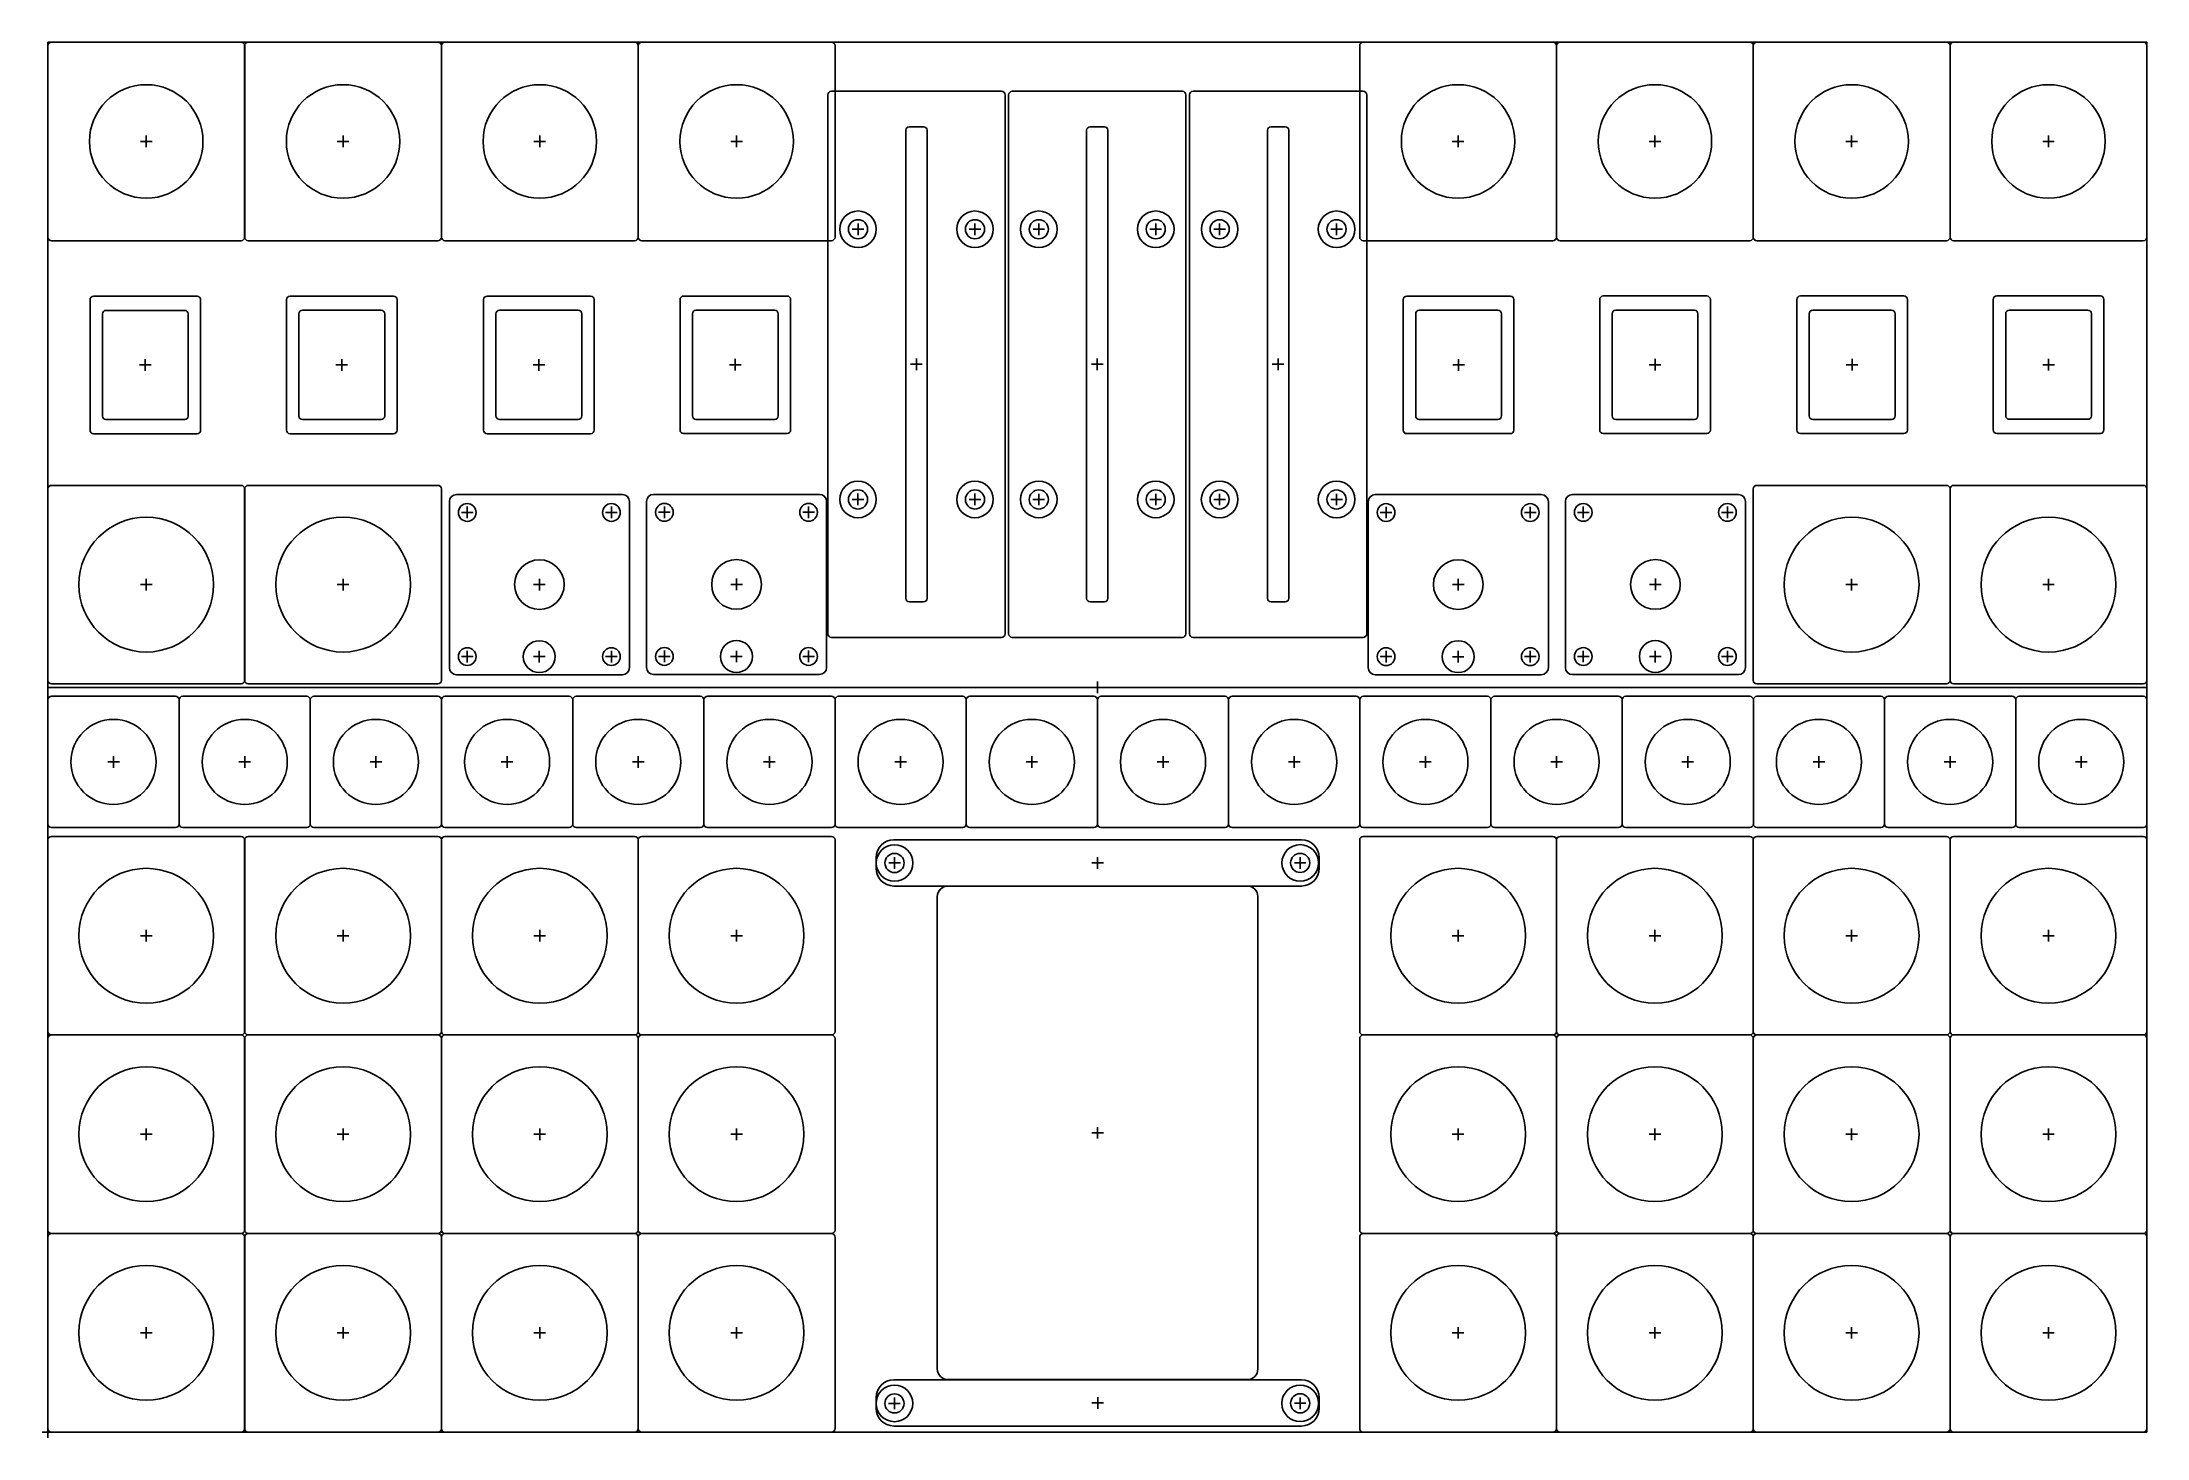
# Model space of a CAD drawing. Header units: millimetres. Extents: x -1 to 296, y -1 to 196.
import ezdxf

# ---------------------------------------------------------------- set-up
doc = ezdxf.new("R2010")
doc.units = ezdxf.units.MM
for name, color, linetype in [('Contour', 7, 'CONTINUOUS'), ('Engraving', 7, 'CONTINUOUS'), ('Reference_points', 1, 'CONTINUOUS')]:
    doc.layers.add(name, color=color, linetype=linetype)

msp = doc.modelspace()

# ---------------------------------------------------------------- linework, layer by layer
at = {"layer": 'Contour', "color": 7, "linetype": 'CONTINUOUS'}
for p, q in [((0, 0), (0, 196)), ((0, 196), (296, 196)), ((27.241, 195.995), (0.491, 195.995)), ((55, 195.995), (28.25, 195.995)), ((82.741, 195.995), (55.991, 195.995)), ((110.5, 195.995), (83.75, 195.995)), ((212.241, 195.995), (185.491, 195.995)), ((240, 195.995), (213.25, 195.995)), ((267.741, 195.995), (240.991, 195.995)), ((295.5, 195.995), (268.75, 195.995)), ((296, 196), (296, 0)), ((-0.009, 195.495), (-0.009, 168.495)), ((27.741, 168.495), (27.741, 195.495)), ((27.75, 195.495), (27.75, 168.495)), ((55.491, 195.495), (55.491, 168.495)), ((55.5, 168.495), (55.5, 195.495)), ((83.241, 168.495), (83.241, 195.495)), ((83.25, 195.495), (83.25, 168.495)), ((111, 168.495), (111, 195.495)), ((184.991, 195.495), (184.991, 168.495)), ((212.741, 168.495), (212.741, 195.495)), ((212.75, 195.495), (212.75, 168.495)), ((240.491, 195.495), (240.491, 168.495)), ((240.5, 168.495), (240.5, 195.495)), ((268.241, 168.495), (268.241, 195.495)), ((268.25, 195.495), (268.25, 168.495)), ((296, 168.495), (296, 195.495)), ((109.986, 188.563), (109.986, 112.563)), ((134.486, 189.063), (110.486, 189.063)), ((134.986, 112.563), (134.986, 188.563)), ((135.486, 188.563), (135.486, 112.563)), ((159.986, 189.063), (135.986, 189.063)), ((160.486, 112.563), (160.486, 188.563)), ((160.986, 188.563), (160.986, 112.563)), ((185.486, 189.063), (161.486, 189.063)), ((185.986, 112.563), (185.986, 188.563)), ((123.486, 184.063), (121.486, 184.063)), ((148.986, 184.063), (146.986, 184.063)), ((174.486, 184.063), (172.486, 184.063)), ((120.986, 183.563), (120.986, 117.563)), ((123.986, 117.563), (123.986, 183.563)), ((146.486, 183.563), (146.486, 117.563)), ((149.486, 117.563), (149.486, 183.563)), ((171.986, 183.563), (171.986, 117.563)), ((174.986, 117.563), (174.986, 183.563)), ((0.491, 167.995), (27.241, 167.995)), ((28.25, 167.995), (55, 167.995)), ((55.991, 167.995), (82.741, 167.995)), ((83.75, 167.995), (110.5, 167.995)), ((185.491, 167.995), (212.241, 167.995)), ((213.25, 167.995), (240, 167.995)), ((240.991, 167.995), (267.741, 167.995)), ((268.75, 167.995), (295.5, 167.995)), ((5.938, 159.673), (5.938, 141.273)), ((21.038, 160.173), (6.438, 160.173)), ((7.688, 157.673), (7.688, 143.273)), ((19.288, 158.173), (8.188, 158.173)), ((19.788, 143.273), (19.788, 157.673)), ((21.538, 141.273), (21.538, 159.673)), ((33.641, 159.683), (33.641, 141.283)), ((48.741, 160.183), (34.141, 160.183)), ((35.391, 157.683), (35.391, 143.283)), ((46.991, 158.183), (35.891, 158.183)), ((47.491, 143.283), (47.491, 157.683)), ((49.241, 141.283), (49.241, 159.683)), ((61.438, 159.685), (61.438, 141.285)), ((76.538, 160.185), (61.938, 160.185)), ((63.188, 157.685), (63.188, 143.285)), ((74.788, 158.185), (63.688, 158.185)), ((75.288, 143.285), (75.288, 157.685)), ((77.038, 141.285), (77.038, 159.685)), ((89.141, 159.695), (89.141, 141.295)), ((104.241, 160.195), (89.641, 160.195)), ((90.891, 157.695), (90.891, 143.295)), ((102.491, 158.195), (91.391, 158.195)), ((102.991, 143.295), (102.991, 157.695)), ((104.741, 141.295), (104.741, 159.695)), ((191.136, 159.688), (191.136, 141.288)), ((206.236, 160.188), (191.636, 160.188)), ((192.886, 157.688), (192.886, 143.288)), ((204.486, 158.188), (193.386, 158.188)), ((204.986, 143.288), (204.986, 157.688)), ((206.736, 141.288), (206.736, 159.688)), ((218.839, 159.698), (218.839, 141.298)), ((233.939, 160.198), (219.339, 160.198)), ((220.589, 157.698), (220.589, 143.298)), ((232.189, 158.198), (221.089, 158.198)), ((232.689, 143.298), (232.689, 157.698)), ((234.439, 141.298), (234.439, 159.698)), ((246.636, 159.7), (246.636, 141.3)), ((261.736, 160.2), (247.136, 160.2)), ((248.386, 157.7), (248.386, 143.3)), ((259.986, 158.2), (248.886, 158.2)), ((260.486, 143.3), (260.486, 157.7)), ((262.236, 141.3), (262.236, 159.7)), ((274.339, 159.71), (274.339, 141.31)), ((289.439, 160.21), (274.839, 160.21)), ((276.089, 157.71), (276.089, 143.31)), ((287.689, 158.21), (276.589, 158.21)), ((288.189, 143.31), (288.189, 157.71)), ((289.939, 141.31), (289.939, 159.71)), ((8.188, 142.773), (19.288, 142.773)), ((35.891, 142.783), (46.991, 142.783)), ((63.688, 142.785), (74.788, 142.785)), ((91.391, 142.795), (102.491, 142.795)), ((193.386, 142.788), (204.486, 142.788)), ((221.089, 142.798), (232.189, 142.798)), ((248.886, 142.8), (259.986, 142.8)), ((276.589, 142.81), (287.689, 142.81)), ((6.438, 140.773), (21.038, 140.773)), ((34.141, 140.783), (48.741, 140.783)), ((61.938, 140.785), (76.538, 140.785)), ((89.641, 140.795), (104.241, 140.795)), ((191.636, 140.788), (206.236, 140.788)), ((219.339, 140.798), (233.939, 140.798)), ((247.136, 140.8), (261.736, 140.8)), ((274.839, 140.81), (289.439, 140.81)), ((-0.009, 132.995), (-0.009, 105.995)), ((27.241, 133.495), (0.491, 133.495)), ((27.741, 105.995), (27.741, 132.995)), ((27.75, 132.995), (27.75, 105.995)), ((55, 133.495), (28.25, 133.495)), ((55.5, 105.995), (55.5, 132.995)), ((56.613, 131.198), (56.613, 107.798)), ((81.013, 132.198), (57.613, 132.198)), ((82.013, 107.798), (82.013, 131.198)), ((84.415, 131.219), (84.415, 107.819)), ((108.815, 132.219), (85.415, 132.219)), ((109.815, 107.819), (109.815, 131.219)), ((186.194, 131.194), (186.194, 107.794)), ((210.594, 132.194), (187.194, 132.194)), ((211.594, 107.794), (211.594, 131.194)), ((213.996, 131.215), (213.996, 107.815)), ((238.396, 132.215), (214.996, 132.215)), ((239.396, 107.815), (239.396, 131.215)), ((240.491, 132.995), (240.491, 105.995)), ((267.741, 133.495), (240.991, 133.495)), ((268.241, 105.995), (268.241, 132.995)), ((268.25, 132.995), (268.25, 105.995)), ((295.5, 133.495), (268.75, 133.495)), ((296, 105.995), (296, 132.995)), ((121.486, 117.063), (123.486, 117.063)), ((146.986, 117.063), (148.986, 117.063)), ((172.486, 117.063), (174.486, 117.063)), ((110.486, 112.063), (134.486, 112.063)), ((135.986, 112.063), (159.986, 112.063)), ((161.486, 112.063), (185.486, 112.063)), ((0.491, 105.495), (27.241, 105.495)), ((28.25, 105.495), (55, 105.495)), ((57.613, 106.798), (81.013, 106.798)), ((85.415, 106.819), (108.815, 106.819)), ((187.194, 106.794), (210.594, 106.794)), ((214.996, 106.815), (238.396, 106.815)), ((240.991, 105.495), (267.741, 105.495)), ((268.75, 105.495), (295.5, 105.495)), ((0.004, 103.25), (0.004, 85.75)), ((18.004, 103.75), (0.504, 103.75)), ((18.504, 103.25), (18.504, 85.75)), ((18.504, 85.75), (18.504, 103.25)), ((36.504, 103.75), (19.004, 103.75)), ((37.004, 103.25), (37.004, 85.75)), ((37.004, 85.75), (37.004, 103.25)), ((55.004, 103.75), (37.504, 103.75)), ((55.504, 103.25), (55.504, 85.75)), ((55.504, 85.75), (55.504, 103.25)), ((73.504, 103.75), (56.004, 103.75)), ((74.004, 103.25), (74.004, 85.75)), ((74.004, 85.75), (74.004, 103.25)), ((92.004, 103.75), (74.504, 103.75)), ((92.504, 103.25), (92.504, 85.75)), ((92.504, 85.75), (92.504, 103.25)), ((110.504, 103.75), (93.004, 103.75)), ((111.004, 103.25), (111.004, 85.75)), ((111.004, 85.75), (111.004, 103.25)), ((129.004, 103.75), (111.504, 103.75)), ((129.504, 103.25), (129.504, 85.75)), ((129.504, 85.75), (129.504, 103.25)), ((147.504, 103.75), (130.004, 103.75)), ((148.004, 103.25), (148.004, 85.75)), ((148.004, 85.75), (148.004, 103.25)), ((166.004, 103.75), (148.504, 103.75)), ((166.504, 103.25), (166.504, 85.75)), ((166.504, 85.75), (166.504, 103.25)), ((184.504, 103.75), (167.004, 103.75)), ((185.004, 103.25), (185.004, 85.75)), ((185.004, 85.75), (185.004, 103.25)), ((203.004, 103.75), (185.504, 103.75)), ((203.504, 103.25), (203.504, 85.75)), ((203.504, 85.75), (203.504, 103.25)), ((221.504, 103.75), (204.004, 103.75)), ((222.004, 103.25), (222.004, 85.75)), ((222.004, 85.75), (222.004, 103.25)), ((240.004, 103.75), (222.504, 103.75)), ((240.504, 103.25), (240.504, 85.75)), ((240.504, 85.75), (240.504, 103.25)), ((258.504, 103.75), (241.004, 103.75)), ((259.004, 103.25), (259.004, 85.75)), ((259.004, 85.75), (259.004, 103.25)), ((277.004, 103.75), (259.504, 103.75)), ((277.504, 103.25), (277.504, 85.75)), ((277.504, 85.75), (277.504, 103.25)), ((295.504, 103.75), (278.004, 103.75)), ((296.004, 85.75), (296.004, 103.25)), ((-0.009, 83.495), (-0.009, 56.495)), ((27.241, 83.995), (0.491, 83.995)), ((0.504, 85.25), (18.004, 85.25)), ((19.004, 85.25), (36.504, 85.25)), ((27.741, 56.495), (27.741, 83.495)), ((27.75, 83.495), (27.75, 56.495)), ((55, 83.995), (28.25, 83.995)), ((37.504, 85.25), (55.004, 85.25)), ((55.491, 83.495), (55.491, 56.495)), ((55.5, 56.495), (55.5, 83.495)), ((82.741, 83.995), (55.991, 83.995)), ((56.004, 85.25), (73.504, 85.25)), ((74.504, 85.25), (92.004, 85.25)), ((83.241, 56.495), (83.241, 83.495)), ((83.25, 83.495), (83.25, 56.495)), ((110.5, 83.995), (83.75, 83.995)), ((93.004, 85.25), (110.504, 85.25)), ((111, 56.495), (111, 83.495)), ((111.504, 85.25), (129.004, 85.25)), ((176.78, 83.5), (119.28, 83.5)), ((130.004, 85.25), (147.504, 85.25)), ((148.504, 85.25), (166.004, 85.25)), ((167.004, 85.25), (184.504, 85.25)), ((184.991, 83.495), (184.991, 56.495)), ((212.241, 83.995), (185.491, 83.995)), ((185.504, 85.25), (203.004, 85.25)), ((204.004, 85.25), (221.504, 85.25)), ((212.741, 56.495), (212.741, 83.495)), ((212.75, 83.495), (212.75, 56.495)), ((240, 83.995), (213.25, 83.995)), ((222.504, 85.25), (240.004, 85.25)), ((240.491, 83.495), (240.491, 56.495)), ((240.5, 56.495), (240.5, 83.495)), ((267.741, 83.995), (240.991, 83.995)), ((241.004, 85.25), (258.504, 85.25)), ((259.504, 85.25), (277.004, 85.25)), ((268.241, 56.495), (268.241, 83.495)), ((268.25, 83.495), (268.25, 56.495)), ((295.5, 83.995), (268.75, 83.995)), ((278.004, 85.25), (295.504, 85.25)), ((296, 56.495), (296, 83.495)), ((116.78, 81), (116.78, 79.5)), ((179.28, 79.5), (179.28, 81)), ((119.28, 77), (176.78, 77)), ((125.428, 75.499), (125.428, 8.899)), ((169.128, 76.999), (126.928, 76.999)), ((170.628, 8.899), (170.628, 75.499)), ((-0.009, 55.495), (-0.009, 28.495)), ((27.241, 55.995), (0.491, 55.995)), ((0.491, 55.995), (27.241, 55.995)), ((27.741, 28.495), (27.741, 55.495)), ((27.75, 55.495), (27.75, 28.495)), ((55, 55.995), (28.25, 55.995)), ((28.25, 55.995), (55, 55.995)), ((55.491, 55.495), (55.491, 28.495)), ((55.5, 28.495), (55.5, 55.495)), ((82.741, 55.995), (55.991, 55.995)), ((55.991, 55.995), (82.741, 55.995)), ((83.241, 28.495), (83.241, 55.495)), ((83.25, 55.495), (83.25, 28.495)), ((110.5, 55.995), (83.75, 55.995)), ((83.75, 55.995), (110.5, 55.995)), ((111, 28.495), (111, 55.495)), ((184.991, 55.495), (184.991, 28.495)), ((212.241, 55.995), (185.491, 55.995)), ((185.491, 55.995), (212.241, 55.995)), ((212.741, 28.495), (212.741, 55.495)), ((212.75, 55.495), (212.75, 28.495)), ((240, 55.995), (213.25, 55.995)), ((213.25, 55.995), (240, 55.995)), ((240.491, 55.495), (240.491, 28.495)), ((240.5, 28.495), (240.5, 55.495)), ((267.741, 55.995), (240.991, 55.995)), ((240.991, 55.995), (267.741, 55.995)), ((268.241, 28.495), (268.241, 55.495)), ((268.25, 55.495), (268.25, 28.495)), ((295.5, 55.995), (268.75, 55.995)), ((268.75, 55.995), (295.5, 55.995)), ((296, 28.495), (296, 55.495)), ((-0.009, 27.495), (-0.009, 0.495)), ((27.241, 27.995), (0.491, 27.995)), ((0.491, 27.995), (27.241, 27.995)), ((27.741, 0.495), (27.741, 27.495)), ((27.75, 27.495), (27.75, 0.495)), ((55, 27.995), (28.25, 27.995)), ((28.25, 27.995), (55, 27.995)), ((55.491, 27.495), (55.491, 0.495)), ((55.5, 0.495), (55.5, 27.495)), ((82.741, 27.995), (55.991, 27.995)), ((55.991, 27.995), (82.741, 27.995)), ((83.241, 0.495), (83.241, 27.495)), ((83.25, 27.495), (83.25, 0.495)), ((110.5, 27.995), (83.75, 27.995)), ((83.75, 27.995), (110.5, 27.995)), ((111, 0.495), (111, 27.495)), ((184.991, 27.495), (184.991, 0.495)), ((212.241, 27.995), (185.491, 27.995)), ((185.491, 27.995), (212.241, 27.995)), ((212.741, 0.495), (212.741, 27.495)), ((212.75, 27.495), (212.75, 0.495)), ((240, 27.995), (213.25, 27.995)), ((213.25, 27.995), (240, 27.995)), ((240.491, 27.495), (240.491, 0.495)), ((240.5, 0.495), (240.5, 27.495)), ((267.741, 27.995), (240.991, 27.995)), ((240.991, 27.995), (267.741, 27.995)), ((268.241, 0.495), (268.241, 27.495)), ((268.25, 27.495), (268.25, 0.495)), ((295.5, 27.995), (268.75, 27.995)), ((268.75, 27.995), (295.5, 27.995)), ((296, 0.495), (296, 27.495)), ((176.789, 7.356), (119.289, 7.356)), ((126.928, 7.399), (169.128, 7.399)), ((116.789, 4.856), (116.789, 3.356)), ((179.289, 3.356), (179.289, 4.856)), ((296, 0), (0, 0)), ((119.289, 0.856), (176.789, 0.856)), ((0.491, -0.005), (27.241, -0.005)), ((28.25, -0.005), (55, -0.005)), ((55.991, -0.005), (82.741, -0.005)), ((83.75, -0.005), (110.5, -0.005)), ((185.491, -0.005), (212.241, -0.005)), ((213.25, -0.005), (240, -0.005)), ((240.991, -0.005), (267.741, -0.005)), ((268.75, -0.005), (295.5, -0.005))]:
    msp.add_line(p, q, dxfattribs=at)
for centre, radius in [((13.866, 181.995), 8), ((41.625, 181.995), 8), ((69.366, 181.995), 8), ((97.125, 181.995), 8), ((198.866, 181.995), 8), ((226.625, 181.995), 8), ((254.366, 181.995), 8), ((282.125, 181.995), 8), ((114.244, 169.609), 2.578), ((114.244, 169.609), 2.578), ((130.734, 169.61), 2.578), ((130.734, 169.61), 2.578), ((139.741, 169.608), 2.578), ((139.741, 169.608), 2.578), ((156.231, 169.609), 2.578), ((156.231, 169.609), 2.578), ((165.239, 169.607), 2.578), ((165.239, 169.607), 2.578), ((181.729, 169.608), 2.578), ((181.729, 169.608), 2.578), ((114.244, 169.609), 1.35), ((114.244, 169.609), 1.35), ((130.734, 169.61), 1.35), ((130.734, 169.61), 1.35), ((139.741, 169.608), 1.35), ((139.741, 169.608), 1.35), ((156.231, 169.609), 1.35), ((156.231, 169.609), 1.35), ((165.239, 169.607), 1.35), ((165.239, 169.607), 1.35), ((181.729, 169.608), 1.35), ((181.729, 169.608), 1.35), ((114.24, 131.506), 2.578), ((114.24, 131.506), 2.578), ((130.734, 131.506), 2.578), ((130.734, 131.506), 2.578), ((139.737, 131.505), 2.578), ((139.737, 131.505), 2.578), ((156.231, 131.505), 2.578), ((156.231, 131.505), 2.578), ((165.235, 131.504), 2.578), ((165.235, 131.504), 2.578), ((181.729, 131.504), 2.578), ((181.729, 131.504), 2.578), ((59.134, 129.673), 1.25), ((79.465, 129.673), 1.25), ((86.936, 129.694), 1.25), ((107.267, 129.694), 1.25), ((114.24, 131.506), 1.35), ((114.24, 131.506), 1.35), ((130.734, 131.506), 1.35), ((130.734, 131.506), 1.35), ((139.737, 131.505), 1.35), ((139.737, 131.505), 1.35), ((156.231, 131.505), 1.35), ((156.231, 131.505), 1.35), ((165.235, 131.504), 1.35), ((165.235, 131.504), 1.35), ((181.729, 131.504), 1.35), ((181.729, 131.504), 1.35), ((188.715, 129.669), 1.25), ((209.046, 129.669), 1.25), ((216.517, 129.69), 1.25), ((236.848, 129.69), 1.25), ((13.866, 119.495), 9.5), ((41.625, 119.495), 9.5), ((254.366, 119.495), 9.5), ((282.125, 119.495), 9.5), ((69.309, 119.505), 3.5), ((97.111, 119.526), 3.5), ((198.89, 119.501), 3.5), ((226.692, 119.522), 3.5), ((59.134, 109.347), 1.25), ((69.294, 109.343), 2.25), ((79.465, 109.347), 1.25), ((86.936, 109.368), 1.25), ((97.096, 109.364), 2.25), ((107.267, 109.368), 1.25), ((188.715, 109.343), 1.25), ((198.875, 109.339), 2.25), ((209.046, 109.343), 1.25), ((216.517, 109.364), 1.25), ((226.677, 109.36), 2.25), ((236.848, 109.364), 1.25), ((9.254, 94.5), 6), ((27.754, 94.5), 6), ((46.254, 94.5), 6), ((64.754, 94.5), 6), ((83.254, 94.5), 6), ((101.754, 94.5), 6), ((120.254, 94.5), 6), ((138.754, 94.5), 6), ((157.254, 94.5), 6), ((175.754, 94.5), 6), ((194.254, 94.5), 6), ((212.754, 94.5), 6), ((231.254, 94.5), 6), ((249.754, 94.5), 6), ((268.254, 94.5), 6), ((286.754, 94.5), 6), ((119.392, 80.248), 2.578), ((119.392, 80.248), 2.578), ((119.392, 80.248), 1.35), ((119.392, 80.248), 1.35), ((176.598, 80.257), 2.578), ((176.598, 80.257), 2.578), ((176.598, 80.257), 1.35), ((176.598, 80.257), 1.35), ((13.866, 69.995), 9.5), ((41.625, 69.995), 9.5), ((69.366, 69.995), 9.5), ((97.125, 69.995), 9.5), ((198.866, 69.995), 9.5), ((226.625, 69.995), 9.5), ((254.366, 69.995), 9.5), ((282.125, 69.995), 9.5), ((13.866, 41.995), 9.5), ((41.625, 41.995), 9.5), ((69.366, 41.995), 9.5), ((97.125, 41.995), 9.5), ((198.866, 41.995), 9.5), ((226.625, 41.995), 9.5), ((254.366, 41.995), 9.5), ((282.125, 41.995), 9.5), ((13.866, 13.995), 9.5), ((41.625, 13.995), 9.5), ((69.366, 13.995), 9.5), ((97.125, 13.995), 9.5), ((198.866, 13.995), 9.5), ((226.625, 13.995), 9.5), ((254.366, 13.995), 9.5), ((282.125, 13.995), 9.5), ((119.382, 4.042), 2.578), ((119.382, 4.042), 2.578), ((176.597, 4.056), 2.578), ((176.597, 4.056), 2.578), ((119.382, 4.042), 1.35), ((119.382, 4.042), 1.35), ((176.597, 4.056), 1.35), ((176.597, 4.056), 1.35)]:
    msp.add_circle(centre, radius, dxfattribs=at)
for centre, radius, start, end in [((0.491, 195.495), 0.5, 90, 180), ((27.241, 195.495), 0.5, 0, 90), ((28.25, 195.495), 0.5, 90, 180), ((55, 195.495), 0.5, 0, 90), ((55.991, 195.495), 0.5, 90, 180), ((82.741, 195.495), 0.5, 0, 90), ((83.75, 195.495), 0.5, 90, 180), ((110.5, 195.495), 0.5, 0, 90), ((185.491, 195.495), 0.5, 90, 180), ((212.241, 195.495), 0.5, 0, 90), ((213.25, 195.495), 0.5, 90, 180), ((240, 195.495), 0.5, 0, 90), ((240.991, 195.495), 0.5, 90, 180), ((267.741, 195.495), 0.5, 0, 90), ((268.75, 195.495), 0.5, 90, 180), ((295.5, 195.495), 0.5, 0, 90), ((110.486, 188.563), 0.5, 90, 180), ((134.486, 188.563), 0.5, 0, 90), ((135.986, 188.563), 0.5, 90, 180), ((159.986, 188.563), 0.5, 0, 90), ((161.486, 188.563), 0.5, 90, 180), ((185.486, 188.563), 0.5, 0, 90), ((121.486, 183.563), 0.5, 90, 180), ((123.486, 183.563), 0.5, 0, 90), ((146.986, 183.563), 0.5, 90, 180), ((148.986, 183.563), 0.5, 0, 90), ((172.486, 183.563), 0.5, 90, 180), ((174.486, 183.563), 0.5, 0, 90), ((0.491, 168.495), 0.5, 180, 270), ((27.241, 168.495), 0.5, 270, 360), ((28.25, 168.495), 0.5, 180, 270), ((55, 168.495), 0.5, 270, 360), ((55.991, 168.495), 0.5, 180, 270), ((82.741, 168.495), 0.5, 270, 360), ((83.75, 168.495), 0.5, 180, 270), ((110.5, 168.495), 0.5, 270, 360), ((185.491, 168.495), 0.5, 180, 270), ((212.241, 168.495), 0.5, 270, 360), ((213.25, 168.495), 0.5, 180, 270), ((240, 168.495), 0.5, 270, 360), ((240.991, 168.495), 0.5, 180, 270), ((267.741, 168.495), 0.5, 270, 360), ((268.75, 168.495), 0.5, 180, 270), ((295.5, 168.495), 0.5, 270, 360), ((6.438, 159.673), 0.5, 90, 180), ((8.188, 157.673), 0.5, 90, 180), ((19.288, 157.673), 0.5, 0, 90), ((21.038, 159.673), 0.5, 0, 90), ((34.141, 159.683), 0.5, 90, 180), ((35.891, 157.683), 0.5, 90, 180), ((46.991, 157.683), 0.5, 0, 90), ((48.741, 159.683), 0.5, 0, 90), ((61.938, 159.685), 0.5, 90, 180), ((63.688, 157.685), 0.5, 90, 180), ((74.788, 157.685), 0.5, 0, 90), ((76.538, 159.685), 0.5, 0, 90), ((89.641, 159.695), 0.5, 90, 180), ((91.391, 157.695), 0.5, 90, 180), ((102.491, 157.695), 0.5, 0, 90), ((104.241, 159.695), 0.5, 0, 90), ((191.636, 159.688), 0.5, 90, 180), ((193.386, 157.688), 0.5, 90, 180), ((204.486, 157.688), 0.5, 0, 90), ((206.236, 159.688), 0.5, 0, 90), ((219.339, 159.698), 0.5, 90, 180), ((221.089, 157.698), 0.5, 90, 180), ((232.189, 157.698), 0.5, 0, 90), ((233.939, 159.698), 0.5, 0, 90), ((247.136, 159.7), 0.5, 90, 180), ((248.886, 157.7), 0.5, 90, 180), ((259.986, 157.7), 0.5, 0, 90), ((261.736, 159.7), 0.5, 0, 90), ((274.839, 159.71), 0.5, 90, 180), ((276.589, 157.71), 0.5, 90, 180), ((287.689, 157.71), 0.5, 0, 90), ((289.439, 159.71), 0.5, 0, 90), ((8.188, 143.273), 0.5, 180, 270), ((19.288, 143.273), 0.5, 270, 360), ((35.891, 143.283), 0.5, 180, 270), ((46.991, 143.283), 0.5, 270, 360), ((63.688, 143.285), 0.5, 180, 270), ((74.788, 143.285), 0.5, 270, 360), ((91.391, 143.295), 0.5, 180, 270), ((102.491, 143.295), 0.5, 270, 360), ((193.386, 143.288), 0.5, 180, 270), ((204.486, 143.288), 0.5, 270, 360), ((221.089, 143.298), 0.5, 180, 270), ((232.189, 143.298), 0.5, 270, 360), ((248.886, 143.3), 0.5, 180, 270), ((259.986, 143.3), 0.5, 270, 360), ((276.589, 143.31), 0.5, 180, 270), ((287.689, 143.31), 0.5, 270, 360), ((6.438, 141.273), 0.5, 180, 270), ((21.038, 141.273), 0.5, 270, 360), ((34.141, 141.283), 0.5, 180, 270), ((48.741, 141.283), 0.5, 270, 360), ((61.938, 141.285), 0.5, 180, 270), ((76.538, 141.285), 0.5, 270, 360), ((89.641, 141.295), 0.5, 180, 270), ((104.241, 141.295), 0.5, 270, 360), ((191.636, 141.288), 0.5, 180, 270), ((206.236, 141.288), 0.5, 270, 360), ((219.339, 141.298), 0.5, 180, 270), ((233.939, 141.298), 0.5, 270, 360), ((247.136, 141.3), 0.5, 180, 270), ((261.736, 141.3), 0.5, 270, 360), ((274.839, 141.31), 0.5, 180, 270), ((289.439, 141.31), 0.5, 270, 360), ((0.491, 132.995), 0.5, 90, 180), ((27.241, 132.995), 0.5, 0, 90), ((28.25, 132.995), 0.5, 90, 180), ((55, 132.995), 0.5, 0, 90), ((57.613, 131.198), 1, 90, 180), ((81.013, 131.198), 1, 0, 90), ((85.415, 131.219), 1, 90, 180), ((108.815, 131.219), 1, 0, 90), ((187.194, 131.194), 1, 90, 180), ((210.594, 131.194), 1, 0, 90), ((214.996, 131.215), 1, 90, 180), ((238.396, 131.215), 1, 0, 90), ((240.991, 132.995), 0.5, 90, 180), ((267.741, 132.995), 0.5, 0, 90), ((268.75, 132.995), 0.5, 90, 180), ((295.5, 132.995), 0.5, 0, 90), ((121.486, 117.563), 0.5, 180, 270), ((123.486, 117.563), 0.5, 270, 360), ((146.986, 117.563), 0.5, 180, 270), ((148.986, 117.563), 0.5, 270, 360), ((172.486, 117.563), 0.5, 180, 270), ((174.486, 117.563), 0.5, 270, 360), ((110.486, 112.563), 0.5, 180, 270), ((134.486, 112.563), 0.5, 270, 360), ((135.986, 112.563), 0.5, 180, 270), ((159.986, 112.563), 0.5, 270, 360), ((161.486, 112.563), 0.5, 180, 270), ((185.486, 112.563), 0.5, 270, 360), ((57.613, 107.798), 1, 180, 270), ((81.013, 107.798), 1, 270, 360), ((85.415, 107.819), 1, 180, 270), ((108.815, 107.819), 1, 270, 360), ((187.194, 107.794), 1, 180, 270), ((210.594, 107.794), 1, 270, 360), ((214.996, 107.815), 1, 180, 270), ((238.396, 107.815), 1, 270, 360), ((0.491, 105.995), 0.5, 180, 270), ((27.241, 105.995), 0.5, 270, 360), ((28.25, 105.995), 0.5, 180, 270), ((55, 105.995), 0.5, 270, 360), ((240.991, 105.995), 0.5, 180, 270), ((267.741, 105.995), 0.5, 270, 360), ((268.75, 105.995), 0.5, 180, 270), ((295.5, 105.995), 0.5, 270, 360), ((0.504, 103.25), 0.5, 90, 180), ((18.004, 103.25), 0.5, 0, 90), ((19.004, 103.25), 0.5, 90, 180), ((36.504, 103.25), 0.5, 0, 90), ((37.504, 103.25), 0.5, 90, 180), ((55.004, 103.25), 0.5, 0, 90), ((56.004, 103.25), 0.5, 90, 180), ((73.504, 103.25), 0.5, 0, 90), ((74.504, 103.25), 0.5, 90, 180), ((92.004, 103.25), 0.5, 0, 90), ((93.004, 103.25), 0.5, 90, 180), ((110.504, 103.25), 0.5, 0, 90), ((111.504, 103.25), 0.5, 90, 180), ((129.004, 103.25), 0.5, 0, 90), ((130.004, 103.25), 0.5, 90, 180), ((147.504, 103.25), 0.5, 0, 90), ((148.504, 103.25), 0.5, 90, 180), ((166.004, 103.25), 0.5, 0, 90), ((167.004, 103.25), 0.5, 90, 180), ((184.504, 103.25), 0.5, 0, 90), ((185.504, 103.25), 0.5, 90, 180), ((203.004, 103.25), 0.5, 0, 90), ((204.004, 103.25), 0.5, 90, 180), ((221.504, 103.25), 0.5, 0, 90), ((222.504, 103.25), 0.5, 90, 180), ((240.004, 103.25), 0.5, 0, 90), ((241.004, 103.25), 0.5, 90, 180), ((258.504, 103.25), 0.5, 0, 90), ((259.504, 103.25), 0.5, 90, 180), ((277.004, 103.25), 0.5, 0, 90), ((278.004, 103.25), 0.5, 90, 180), ((295.504, 103.25), 0.5, 0, 90), ((0.491, 83.495), 0.5, 90, 180), ((0.504, 85.75), 0.5, 180, 270), ((18.004, 85.75), 0.5, 270, 360), ((19.004, 85.75), 0.5, 180, 270), ((27.241, 83.495), 0.5, 0, 90), ((28.25, 83.495), 0.5, 90, 180), ((36.504, 85.75), 0.5, 270, 360), ((37.504, 85.75), 0.5, 180, 270), ((55, 83.495), 0.5, 0, 90), ((55.004, 85.75), 0.5, 270, 360), ((55.991, 83.495), 0.5, 90, 180), ((56.004, 85.75), 0.5, 180, 270), ((73.504, 85.75), 0.5, 270, 360), ((74.504, 85.75), 0.5, 180, 270), ((82.741, 83.495), 0.5, 0, 90), ((83.75, 83.495), 0.5, 90, 180), ((92.004, 85.75), 0.5, 270, 360), ((93.004, 85.75), 0.5, 180, 270), ((110.5, 83.495), 0.5, 0, 90), ((110.504, 85.75), 0.5, 270, 360), ((111.504, 85.75), 0.5, 180, 270), ((119.28, 81), 2.5, 90, 180), ((129.004, 85.75), 0.5, 270, 360), ((130.004, 85.75), 0.5, 180, 270), ((147.504, 85.75), 0.5, 270, 360), ((148.504, 85.75), 0.5, 180, 270), ((166.004, 85.75), 0.5, 270, 360), ((167.004, 85.75), 0.5, 180, 270), ((176.78, 81), 2.5, 0, 90), ((184.504, 85.75), 0.5, 270, 360), ((185.491, 83.495), 0.5, 90, 180), ((185.504, 85.75), 0.5, 180, 270), ((203.004, 85.75), 0.5, 270, 360), ((204.004, 85.75), 0.5, 180, 270), ((212.241, 83.495), 0.5, 0, 90), ((213.25, 83.495), 0.5, 90, 180), ((221.504, 85.75), 0.5, 270, 360), ((222.504, 85.75), 0.5, 180, 270), ((240, 83.495), 0.5, 0, 90), ((240.004, 85.75), 0.5, 270, 360), ((240.991, 83.495), 0.5, 90, 180), ((241.004, 85.75), 0.5, 180, 270), ((258.504, 85.75), 0.5, 270, 360), ((259.504, 85.75), 0.5, 180, 270), ((267.741, 83.495), 0.5, 0, 90), ((268.75, 83.495), 0.5, 90, 180), ((277.004, 85.75), 0.5, 270, 360), ((278.004, 85.75), 0.5, 180, 270), ((295.5, 83.495), 0.5, 0, 90), ((295.504, 85.75), 0.5, 270, 360), ((119.28, 79.5), 2.5, 180, 270), ((176.78, 79.5), 2.5, 270, 360), ((126.928, 75.499), 1.5, 90, 180), ((169.128, 75.499), 1.5, 0, 90), ((0.491, 56.495), 0.5, 180, 270), ((27.241, 56.495), 0.5, 270, 360), ((28.25, 56.495), 0.5, 180, 270), ((55, 56.495), 0.5, 270, 360), ((55.991, 56.495), 0.5, 180, 270), ((82.741, 56.495), 0.5, 270, 360), ((83.75, 56.495), 0.5, 180, 270), ((110.5, 56.495), 0.5, 270, 360), ((185.491, 56.495), 0.5, 180, 270), ((212.241, 56.495), 0.5, 270, 360), ((213.25, 56.495), 0.5, 180, 270), ((240, 56.495), 0.5, 270, 360), ((240.991, 56.495), 0.5, 180, 270), ((267.741, 56.495), 0.5, 270, 360), ((268.75, 56.495), 0.5, 180, 270), ((295.5, 56.495), 0.5, 270, 360), ((0.491, 55.495), 0.5, 90, 180), ((27.241, 55.495), 0.5, 0, 90), ((28.25, 55.495), 0.5, 90, 180), ((55, 55.495), 0.5, 0, 90), ((55.991, 55.495), 0.5, 90, 180), ((82.741, 55.495), 0.5, 0, 90), ((83.75, 55.495), 0.5, 90, 180), ((110.5, 55.495), 0.5, 0, 90), ((185.491, 55.495), 0.5, 90, 180), ((212.241, 55.495), 0.5, 0, 90), ((213.25, 55.495), 0.5, 90, 180), ((240, 55.495), 0.5, 0, 90), ((240.991, 55.495), 0.5, 90, 180), ((267.741, 55.495), 0.5, 0, 90), ((268.75, 55.495), 0.5, 90, 180), ((295.5, 55.495), 0.5, 0, 90), ((0.491, 28.495), 0.5, 180, 270), ((0.491, 27.495), 0.5, 90, 180), ((27.241, 28.495), 0.5, 270, 360), ((27.241, 27.495), 0.5, 0, 90), ((28.25, 28.495), 0.5, 180, 270), ((28.25, 27.495), 0.5, 90, 180), ((55, 28.495), 0.5, 270, 360), ((55, 27.495), 0.5, 0, 90), ((55.991, 28.495), 0.5, 180, 270), ((55.991, 27.495), 0.5, 90, 180), ((82.741, 28.495), 0.5, 270, 360), ((82.741, 27.495), 0.5, 0, 90), ((83.75, 28.495), 0.5, 180, 270), ((83.75, 27.495), 0.5, 90, 180), ((110.5, 28.495), 0.5, 270, 360), ((110.5, 27.495), 0.5, 0, 90), ((185.491, 28.495), 0.5, 180, 270), ((185.491, 27.495), 0.5, 90, 180), ((212.241, 28.495), 0.5, 270, 360), ((212.241, 27.495), 0.5, 0, 90), ((213.25, 28.495), 0.5, 180, 270), ((213.25, 27.495), 0.5, 90, 180), ((240, 28.495), 0.5, 270, 360), ((240, 27.495), 0.5, 0, 90), ((240.991, 28.495), 0.5, 180, 270), ((240.991, 27.495), 0.5, 90, 180), ((267.741, 28.495), 0.5, 270, 360), ((267.741, 27.495), 0.5, 0, 90), ((268.75, 28.495), 0.5, 180, 270), ((268.75, 27.495), 0.5, 90, 180), ((295.5, 28.495), 0.5, 270, 360), ((295.5, 27.495), 0.5, 0, 90), ((119.289, 4.856), 2.5, 90, 180), ((126.928, 8.899), 1.5, 180, 270), ((169.128, 8.899), 1.5, 270, 360), ((176.789, 4.856), 2.5, 0, 90), ((119.289, 3.356), 2.5, 180, 270), ((176.789, 3.356), 2.5, 270, 360), ((0.491, 0.495), 0.5, 180, 270), ((27.241, 0.495), 0.5, 270, 360), ((28.25, 0.495), 0.5, 180, 270), ((55, 0.495), 0.5, 270, 360), ((55.991, 0.495), 0.5, 180, 270), ((82.741, 0.495), 0.5, 270, 360), ((83.75, 0.495), 0.5, 180, 270), ((110.5, 0.495), 0.5, 270, 360), ((185.491, 0.495), 0.5, 180, 270), ((212.241, 0.495), 0.5, 270, 360), ((213.25, 0.495), 0.5, 180, 270), ((240, 0.495), 0.5, 270, 360), ((240.991, 0.495), 0.5, 180, 270), ((267.741, 0.495), 0.5, 270, 360), ((268.75, 0.495), 0.5, 180, 270), ((295.5, 0.495), 0.5, 270, 360)]:
    msp.add_arc(centre, radius, start, end, dxfattribs=at)
at = {"layer": 'Engraving', "color": 153, "linetype": 'CONTINUOUS'}
msp.add_line((296, 105), (0, 105), dxfattribs=at)
at = {"layer": 'Reference_points', "color": 1, "linetype": 'CONTINUOUS'}
for p, q in [((13.046, 181.995), (14.686, 181.995)), ((13.046, 181.995), (14.686, 181.995)), ((13.866, 181.175), (13.866, 182.815)), ((13.866, 181.175), (13.866, 182.815)), ((40.805, 181.995), (42.445, 181.995)), ((40.805, 181.995), (42.445, 181.995)), ((41.625, 181.175), (41.625, 182.815)), ((41.625, 181.175), (41.625, 182.815)), ((68.546, 181.995), (70.186, 181.995)), ((68.546, 181.995), (70.186, 181.995)), ((69.366, 181.175), (69.366, 182.815)), ((69.366, 181.175), (69.366, 182.815)), ((96.305, 181.995), (97.945, 181.995)), ((96.305, 181.995), (97.945, 181.995)), ((97.125, 181.175), (97.125, 182.815)), ((97.125, 181.175), (97.125, 182.815)), ((198.046, 181.995), (199.686, 181.995)), ((198.046, 181.995), (199.686, 181.995)), ((198.866, 181.175), (198.866, 182.815)), ((198.866, 181.175), (198.866, 182.815)), ((225.805, 181.995), (227.445, 181.995)), ((225.805, 181.995), (227.445, 181.995)), ((226.625, 181.175), (226.625, 182.815)), ((226.625, 181.175), (226.625, 182.815)), ((253.546, 181.995), (255.186, 181.995)), ((253.546, 181.995), (255.186, 181.995)), ((254.366, 181.175), (254.366, 182.815)), ((254.366, 181.175), (254.366, 182.815)), ((281.305, 181.995), (282.945, 181.995)), ((281.305, 181.995), (282.945, 181.995)), ((282.125, 181.175), (282.125, 182.815)), ((282.125, 181.175), (282.125, 182.815)), ((113.424, 169.609), (115.064, 169.609)), ((114.244, 168.789), (114.244, 170.429)), ((129.914, 169.61), (131.554, 169.61)), ((130.734, 168.79), (130.734, 170.43)), ((138.921, 169.608), (140.561, 169.608)), ((139.741, 168.788), (139.741, 170.428)), ((155.411, 169.609), (157.051, 169.609)), ((156.231, 168.789), (156.231, 170.429)), ((164.419, 169.607), (166.059, 169.607)), ((165.239, 168.787), (165.239, 170.427)), ((180.909, 169.608), (182.549, 169.608)), ((181.729, 168.788), (181.729, 170.428)), ((122.486, 149.743), (122.486, 151.383)), ((122.486, 149.743), (122.486, 151.383)), ((147.986, 149.743), (147.986, 151.383)), ((147.986, 149.743), (147.986, 151.383)), ((173.486, 149.743), (173.486, 151.383)), ((173.486, 149.743), (173.486, 151.383)), ((12.918, 150.473), (14.558, 150.473)), ((12.918, 150.473), (14.558, 150.473)), ((13.738, 149.653), (13.738, 151.293)), ((13.738, 149.653), (13.738, 151.293)), ((40.621, 150.483), (42.261, 150.483)), ((40.621, 150.483), (42.261, 150.483)), ((41.441, 149.663), (41.441, 151.303)), ((41.441, 149.663), (41.441, 151.303)), ((68.418, 150.485), (70.058, 150.485)), ((68.418, 150.485), (70.058, 150.485)), ((69.238, 149.665), (69.238, 151.305)), ((69.238, 149.665), (69.238, 151.305)), ((96.121, 150.495), (97.761, 150.495)), ((96.121, 150.495), (97.761, 150.495)), ((96.941, 149.675), (96.941, 151.315)), ((96.941, 149.675), (96.941, 151.315)), ((121.666, 150.563), (123.306, 150.563)), ((121.666, 150.563), (123.306, 150.563)), ((147.166, 150.563), (148.806, 150.563)), ((147.166, 150.563), (148.806, 150.563)), ((172.666, 150.563), (174.306, 150.563)), ((172.666, 150.563), (174.306, 150.563)), ((198.116, 150.488), (199.756, 150.488)), ((198.116, 150.488), (199.756, 150.488)), ((198.936, 149.668), (198.936, 151.308)), ((198.936, 149.668), (198.936, 151.308)), ((225.819, 150.498), (227.459, 150.498)), ((225.819, 150.498), (227.459, 150.498)), ((226.639, 149.678), (226.639, 151.318)), ((226.639, 149.678), (226.639, 151.318)), ((253.616, 150.5), (255.256, 150.5)), ((253.616, 150.5), (255.256, 150.5)), ((254.436, 149.68), (254.436, 151.32)), ((254.436, 149.68), (254.436, 151.32)), ((281.319, 150.51), (282.959, 150.51)), ((281.319, 150.51), (282.959, 150.51)), ((282.139, 149.69), (282.139, 151.33)), ((282.139, 149.69), (282.139, 151.33)), ((113.42, 131.506), (115.06, 131.506)), ((114.24, 130.686), (114.24, 132.326)), ((129.914, 131.506), (131.554, 131.506)), ((130.734, 130.686), (130.734, 132.326)), ((138.917, 131.505), (140.557, 131.505)), ((139.737, 130.685), (139.737, 132.325)), ((155.411, 131.505), (157.051, 131.505)), ((156.231, 130.685), (156.231, 132.325)), ((164.415, 131.504), (166.055, 131.504)), ((165.235, 130.684), (165.235, 132.324)), ((180.909, 131.504), (182.549, 131.504)), ((181.729, 130.684), (181.729, 132.324)), ((58.314, 129.673), (59.954, 129.673)), ((59.134, 128.853), (59.134, 130.493)), ((78.645, 129.673), (80.285, 129.673)), ((79.465, 128.853), (79.465, 130.493)), ((86.116, 129.694), (87.756, 129.694)), ((86.936, 128.874), (86.936, 130.514)), ((106.447, 129.694), (108.087, 129.694)), ((107.267, 128.874), (107.267, 130.514)), ((187.895, 129.669), (189.535, 129.669)), ((188.715, 128.849), (188.715, 130.489)), ((208.226, 129.669), (209.866, 129.669)), ((209.046, 128.849), (209.046, 130.489)), ((215.697, 129.69), (217.337, 129.69)), ((216.517, 128.87), (216.517, 130.51)), ((236.028, 129.69), (237.668, 129.69)), ((236.848, 128.87), (236.848, 130.51)), ((13.046, 119.495), (14.686, 119.495)), ((13.046, 119.495), (14.686, 119.495)), ((13.866, 118.675), (13.866, 120.315)), ((13.866, 118.675), (13.866, 120.315)), ((40.805, 119.495), (42.445, 119.495)), ((40.805, 119.495), (42.445, 119.495)), ((41.625, 118.675), (41.625, 120.315)), ((41.625, 118.675), (41.625, 120.315)), ((68.489, 119.505), (70.129, 119.505)), ((68.493, 119.498), (70.133, 119.498)), ((69.309, 118.685), (69.309, 120.325)), ((69.313, 118.678), (69.313, 120.318)), ((96.291, 119.526), (97.931, 119.526)), ((96.295, 119.519), (97.935, 119.519)), ((97.111, 118.706), (97.111, 120.346)), ((97.115, 118.699), (97.115, 120.339)), ((198.07, 119.501), (199.71, 119.501)), ((198.074, 119.494), (199.714, 119.494)), ((198.89, 118.681), (198.89, 120.321)), ((198.894, 118.674), (198.894, 120.314)), ((225.872, 119.522), (227.512, 119.522)), ((225.876, 119.515), (227.516, 119.515)), ((226.692, 118.702), (226.692, 120.342)), ((226.696, 118.695), (226.696, 120.335)), ((253.546, 119.495), (255.186, 119.495)), ((253.546, 119.495), (255.186, 119.495)), ((254.366, 118.675), (254.366, 120.315)), ((254.366, 118.675), (254.366, 120.315)), ((281.305, 119.495), (282.945, 119.495)), ((281.305, 119.495), (282.945, 119.495)), ((282.125, 118.675), (282.125, 120.315)), ((282.125, 118.675), (282.125, 120.315)), ((59.134, 108.527), (59.134, 110.167)), ((69.294, 108.523), (69.294, 110.163)), ((79.465, 108.527), (79.465, 110.167)), ((86.936, 108.548), (86.936, 110.188)), ((97.096, 108.544), (97.096, 110.184)), ((107.267, 108.548), (107.267, 110.188)), ((188.715, 108.523), (188.715, 110.163)), ((198.875, 108.519), (198.875, 110.159)), ((209.046, 108.523), (209.046, 110.163)), ((216.517, 108.544), (216.517, 110.184)), ((226.677, 108.54), (226.677, 110.18)), ((236.848, 108.544), (236.848, 110.184)), ((58.314, 109.347), (59.954, 109.347)), ((68.474, 109.343), (70.114, 109.343)), ((78.645, 109.347), (80.285, 109.347)), ((86.116, 109.368), (87.756, 109.368)), ((96.276, 109.364), (97.916, 109.364)), ((106.447, 109.368), (108.087, 109.368)), ((187.895, 109.343), (189.535, 109.343)), ((198.055, 109.339), (199.695, 109.339)), ((208.226, 109.343), (209.866, 109.343)), ((215.697, 109.364), (217.337, 109.364)), ((225.857, 109.36), (227.497, 109.36)), ((236.028, 109.364), (237.668, 109.364)), ((147.18, 105), (148.82, 105)), ((148, 104.18), (148, 105.82)), ((9.254, 93.68), (9.254, 95.32)), ((9.254, 93.68), (9.254, 95.32)), ((27.754, 93.68), (27.754, 95.32)), ((27.754, 93.68), (27.754, 95.32)), ((46.254, 93.68), (46.254, 95.32)), ((46.254, 93.68), (46.254, 95.32)), ((64.754, 93.68), (64.754, 95.32)), ((64.754, 93.68), (64.754, 95.32)), ((83.254, 93.68), (83.254, 95.32)), ((83.254, 93.68), (83.254, 95.32)), ((101.754, 93.68), (101.754, 95.32)), ((101.754, 93.68), (101.754, 95.32)), ((120.254, 93.68), (120.254, 95.32)), ((120.254, 93.68), (120.254, 95.32)), ((138.754, 93.68), (138.754, 95.32)), ((138.754, 93.68), (138.754, 95.32)), ((157.254, 93.68), (157.254, 95.32)), ((157.254, 93.68), (157.254, 95.32)), ((175.754, 93.68), (175.754, 95.32)), ((175.754, 93.68), (175.754, 95.32)), ((194.254, 93.68), (194.254, 95.32)), ((194.254, 93.68), (194.254, 95.32)), ((212.754, 93.68), (212.754, 95.32)), ((212.754, 93.68), (212.754, 95.32)), ((231.254, 93.68), (231.254, 95.32)), ((231.254, 93.68), (231.254, 95.32)), ((249.754, 93.68), (249.754, 95.32)), ((249.754, 93.68), (249.754, 95.32)), ((268.254, 93.68), (268.254, 95.32)), ((268.254, 93.68), (268.254, 95.32)), ((286.754, 93.68), (286.754, 95.32)), ((286.754, 93.68), (286.754, 95.32)), ((8.434, 94.5), (10.074, 94.5)), ((8.434, 94.5), (10.074, 94.5)), ((26.934, 94.5), (28.574, 94.5)), ((26.934, 94.5), (28.574, 94.5)), ((45.434, 94.5), (47.074, 94.5)), ((45.434, 94.5), (47.074, 94.5)), ((63.934, 94.5), (65.574, 94.5)), ((63.934, 94.5), (65.574, 94.5)), ((82.434, 94.5), (84.074, 94.5)), ((82.434, 94.5), (84.074, 94.5)), ((100.934, 94.5), (102.574, 94.5)), ((100.934, 94.5), (102.574, 94.5)), ((119.434, 94.5), (121.074, 94.5)), ((119.434, 94.5), (121.074, 94.5)), ((137.934, 94.5), (139.574, 94.5)), ((137.934, 94.5), (139.574, 94.5)), ((156.434, 94.5), (158.074, 94.5)), ((156.434, 94.5), (158.074, 94.5)), ((174.934, 94.5), (176.574, 94.5)), ((174.934, 94.5), (176.574, 94.5)), ((193.434, 94.5), (195.074, 94.5)), ((193.434, 94.5), (195.074, 94.5)), ((211.934, 94.5), (213.574, 94.5)), ((211.934, 94.5), (213.574, 94.5)), ((230.434, 94.5), (232.074, 94.5)), ((230.434, 94.5), (232.074, 94.5)), ((248.934, 94.5), (250.574, 94.5)), ((248.934, 94.5), (250.574, 94.5)), ((267.434, 94.5), (269.074, 94.5)), ((267.434, 94.5), (269.074, 94.5)), ((285.934, 94.5), (287.574, 94.5)), ((285.934, 94.5), (287.574, 94.5)), ((118.572, 80.248), (120.212, 80.248)), ((119.392, 79.428), (119.392, 81.068)), ((147.21, 80.25), (148.85, 80.25)), ((148.03, 79.43), (148.03, 81.07)), ((175.778, 80.257), (177.418, 80.257)), ((176.598, 79.437), (176.598, 81.077)), ((13.046, 69.995), (14.686, 69.995)), ((13.046, 69.995), (14.686, 69.995)), ((13.866, 69.175), (13.866, 70.815)), ((13.866, 69.175), (13.866, 70.815)), ((40.805, 69.995), (42.445, 69.995)), ((40.805, 69.995), (42.445, 69.995)), ((41.625, 69.175), (41.625, 70.815)), ((41.625, 69.175), (41.625, 70.815)), ((68.546, 69.995), (70.186, 69.995)), ((68.546, 69.995), (70.186, 69.995)), ((69.366, 69.175), (69.366, 70.815)), ((69.366, 69.175), (69.366, 70.815)), ((96.305, 69.995), (97.945, 69.995)), ((96.305, 69.995), (97.945, 69.995)), ((97.125, 69.175), (97.125, 70.815)), ((97.125, 69.175), (97.125, 70.815)), ((198.046, 69.995), (199.686, 69.995)), ((198.046, 69.995), (199.686, 69.995)), ((198.866, 69.175), (198.866, 70.815)), ((198.866, 69.175), (198.866, 70.815)), ((225.805, 69.995), (227.445, 69.995)), ((225.805, 69.995), (227.445, 69.995)), ((226.625, 69.175), (226.625, 70.815)), ((226.625, 69.175), (226.625, 70.815)), ((253.546, 69.995), (255.186, 69.995)), ((253.546, 69.995), (255.186, 69.995)), ((254.366, 69.175), (254.366, 70.815)), ((254.366, 69.175), (254.366, 70.815)), ((281.305, 69.995), (282.945, 69.995)), ((281.305, 69.995), (282.945, 69.995)), ((282.125, 69.175), (282.125, 70.815)), ((282.125, 69.175), (282.125, 70.815)), ((13.046, 41.995), (14.686, 41.995)), ((13.046, 41.995), (14.686, 41.995)), ((13.866, 41.175), (13.866, 42.815)), ((13.866, 41.175), (13.866, 42.815)), ((40.805, 41.995), (42.445, 41.995)), ((40.805, 41.995), (42.445, 41.995)), ((41.625, 41.175), (41.625, 42.815)), ((41.625, 41.175), (41.625, 42.815)), ((68.546, 41.995), (70.186, 41.995)), ((68.546, 41.995), (70.186, 41.995)), ((69.366, 41.175), (69.366, 42.815)), ((69.366, 41.175), (69.366, 42.815)), ((96.305, 41.995), (97.945, 41.995)), ((96.305, 41.995), (97.945, 41.995)), ((97.125, 41.175), (97.125, 42.815)), ((97.125, 41.175), (97.125, 42.815)), ((147.208, 42.199), (148.848, 42.199)), ((148.028, 41.379), (148.028, 43.019)), ((198.046, 41.995), (199.686, 41.995)), ((198.046, 41.995), (199.686, 41.995)), ((198.866, 41.175), (198.866, 42.815)), ((198.866, 41.175), (198.866, 42.815)), ((225.805, 41.995), (227.445, 41.995)), ((225.805, 41.995), (227.445, 41.995)), ((226.625, 41.175), (226.625, 42.815)), ((226.625, 41.175), (226.625, 42.815)), ((253.546, 41.995), (255.186, 41.995)), ((253.546, 41.995), (255.186, 41.995)), ((254.366, 41.175), (254.366, 42.815)), ((254.366, 41.175), (254.366, 42.815)), ((281.305, 41.995), (282.945, 41.995)), ((281.305, 41.995), (282.945, 41.995)), ((282.125, 41.175), (282.125, 42.815)), ((282.125, 41.175), (282.125, 42.815)), ((13.046, 13.995), (14.686, 13.995)), ((13.046, 13.995), (14.686, 13.995)), ((13.866, 13.175), (13.866, 14.815)), ((13.866, 13.175), (13.866, 14.815)), ((40.805, 13.995), (42.445, 13.995)), ((40.805, 13.995), (42.445, 13.995)), ((41.625, 13.175), (41.625, 14.815)), ((41.625, 13.175), (41.625, 14.815)), ((68.546, 13.995), (70.186, 13.995)), ((68.546, 13.995), (70.186, 13.995)), ((69.366, 13.175), (69.366, 14.815)), ((69.366, 13.175), (69.366, 14.815)), ((96.305, 13.995), (97.945, 13.995)), ((96.305, 13.995), (97.945, 13.995)), ((97.125, 13.175), (97.125, 14.815)), ((97.125, 13.175), (97.125, 14.815)), ((198.046, 13.995), (199.686, 13.995)), ((198.046, 13.995), (199.686, 13.995)), ((198.866, 13.175), (198.866, 14.815)), ((198.866, 13.175), (198.866, 14.815)), ((225.805, 13.995), (227.445, 13.995)), ((225.805, 13.995), (227.445, 13.995)), ((226.625, 13.175), (226.625, 14.815)), ((226.625, 13.175), (226.625, 14.815)), ((253.546, 13.995), (255.186, 13.995)), ((253.546, 13.995), (255.186, 13.995)), ((254.366, 13.175), (254.366, 14.815)), ((254.366, 13.175), (254.366, 14.815)), ((281.305, 13.995), (282.945, 13.995)), ((281.305, 13.995), (282.945, 13.995)), ((282.125, 13.175), (282.125, 14.815)), ((282.125, 13.175), (282.125, 14.815)), ((118.562, 4.042), (120.202, 4.042)), ((119.382, 3.222), (119.382, 4.862)), ((147.219, 4.106), (148.859, 4.106)), ((148.039, 3.286), (148.039, 4.926)), ((175.777, 4.056), (177.417, 4.056)), ((176.597, 3.236), (176.597, 4.876)), ((-0.82, 0), (0.82, 0)), ((0, -0.82), (0, 0.82))]:
    msp.add_line(p, q, dxfattribs=at)

doc.saveas('drawing.dxf')
